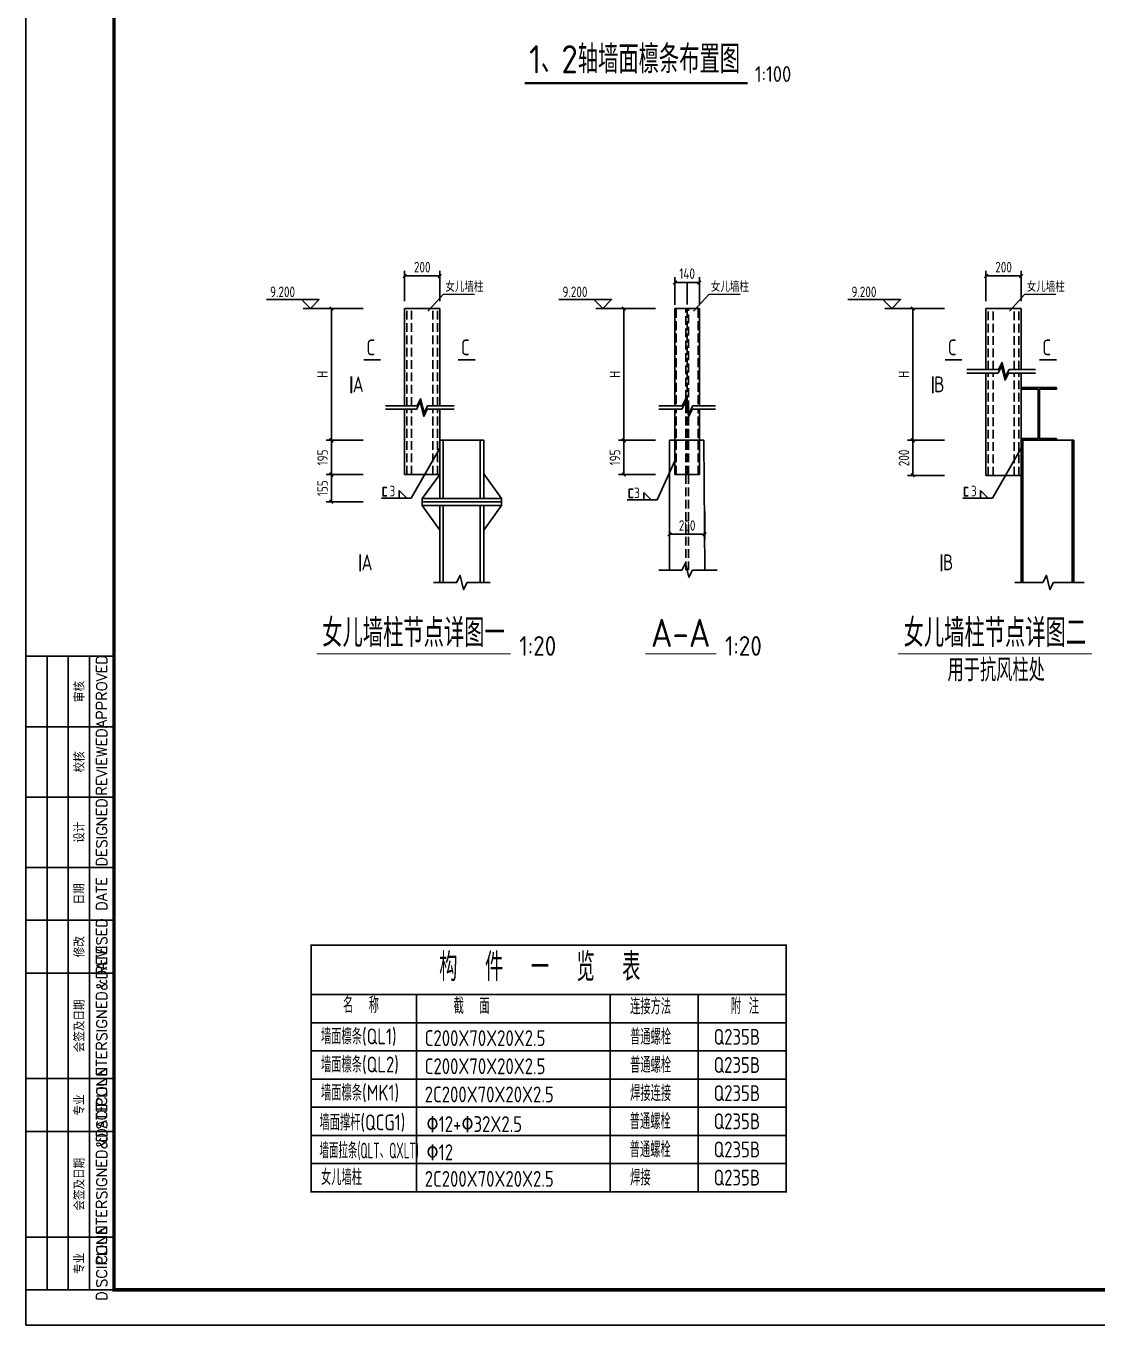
# Model space of a CAD drawing. Header units: millimetres. Extents: x 865974 to 875117, y 41124 to 44891.
# Drawn here: x 868814 to 869118.3, y 41123.6 to 41492.7 of the extents above; entities that cross this region are included whole.
import ezdxf
from ezdxf.enums import TextEntityAlignment as Align

# ---------------------------------------------------------------- set-up
doc = ezdxf.new("R2010")
doc.units = ezdxf.units.MM
doc.header["$LTSCALE"] = 1000
doc.header["$MEASUREMENT"] = 0
doc.linetypes.add('DASH', pattern=[0.35, 0.25, -0.1])
for name, color, linetype in [('10', 7, 'Continuous'), ('14', 2, 'Continuous'), ('1530', 253, 'Continuous'), ('1534', 7, 'Continuous'), ('D1', 112, 'Continuous'), ('D2', 6, 'Continuous'), ('DIM', 7, 'Continuous'), ('GJ', 6, 'Continuous'), ('M_Thin', 7, 'Continuous'), ('NUM', 7, 'Continuous'), ('Prof', 2, 'Continuous'), ('文字', 7, 'Continuous'), ('构件表__表格和文字', 7, 'Continuous'), ('柱子', 8, 'Continuous'), ('标注', 7, 'Continuous')]:
    doc.layers.add(name, color=color, linetype=linetype)
doc.layers.add('LZ', color=64, linetype='Continuous', lineweight=9)
doc.styles.add('ECEC_TK', font='txt_l.shx', dxfattribs={"bigfont": 'hztxt_l.shx'})
doc.styles.add('GBHZ', font='gbenor.shx', dxfattribs={"width": 0.9, "bigfont": 'gbcbig.shx'})
doc.dimstyles.new('Y20', dxfattribs={"dimscale": 0, "dimtxt": 3, "dimasz": 0.01, "dimexe": 1.5, "dimexo": 0.03, "dimgap": 1, "dimtad": 1, "dimdec": 0, "dimlfac": 20, "dimzin": 0, "dimdsep": 46, "dimtxsty": 'GBHZ', "dimblk1": 'DX', "dimblk2": 'DX', "dimsah": 1, "dimcen": 0.09, "dimdle": 1, "dimadec": 0, "dimazin": 0, "dimtfac": 1, "dimtdec": 0, "dimtix": 1, "dimtmove": 2, "dimatfit": 3, "dimldrblk": 'DX', "dimfxl": 0, "dimtolj": 1, "dimtzin": 0, "dimarcsym": 0})

# ---------------------------------------------------------------- blocks, each defined once
blk = doc.blocks.new('DX')
at = {"color": 0, "linetype": 'ByBlock', "const_width": 40}
blk.add_lwpolyline([(-54, -51), (46, 49)], dxfattribs=at)
blk = doc.blocks.new('*D458')
at = {"layer": 'Defpoints', "color": 0, "transparency": 16777216}
for p in [(868900.77, 41365.22), (868909.83, 41365.22), (868909.83, 41357.47)]:
    blk.add_point(p, dxfattribs=at)
at = {"layer": 'DIM', "color": 0, "lineweight": -2, "transparency": 16777216}
for p, q in [((868909.8, 41365.22), (868899.27, 41365.22)), ((868900.77, 41357.48), (868900.77, 41365.21)), ((868909.8, 41357.47), (868899.27, 41357.47))]:
    blk.add_line(p, q, dxfattribs=at)
at = {"layer": 'DIM', "color": 0, "lineweight": -2, "transparency": 16777216, "xscale": 0.01, "yscale": 0.01, "zscale": 0.01}
for p, rotation in [((868900.77, 41365.22), 90), ((868900.77, 41357.47), 270)]:
    blk.add_blockref('DX', p, dxfattribs=dict(at, rotation=rotation))
at = {"layer": 'DIM', "color": 0, "transparency": 16777216, "insert": (868898.27, 41361.35), "char_height": 3, "attachment_point": 5, "rotation": 90, "style": 'GBHZ'}
blk.add_mtext('\\A1;155', dxfattribs=at)
blk = doc.blocks.new('*D459')
at = {"layer": 'Defpoints', "color": 0, "transparency": 16777216}
for p in [(868900.77, 41412.46), (868909.83, 41412.46), (868909.83, 41374.97)]:
    blk.add_point(p, dxfattribs=at)
at = {"layer": 'DIM', "color": 0, "lineweight": -2, "transparency": 16777216}
for p, q in [((868909.8, 41412.46), (868899.27, 41412.46)), ((868900.77, 41374.98), (868900.77, 41412.45)), ((868909.8, 41374.97), (868899.27, 41374.97))]:
    blk.add_line(p, q, dxfattribs=at)
at = {"layer": 'DIM', "color": 0, "lineweight": -2, "transparency": 16777216, "xscale": 0.01, "yscale": 0.01, "zscale": 0.01}
for p, rotation in [((868900.77, 41412.46), 90), ((868900.77, 41374.97), 270)]:
    blk.add_blockref('DX', p, dxfattribs=dict(at, rotation=rotation))
at = {"layer": 'DIM', "color": 0, "transparency": 16777216, "insert": (868898.27, 41393.71), "char_height": 3, "attachment_point": 5, "rotation": 90, "style": 'GBHZ'}
blk.add_mtext('\\A1;H', dxfattribs=at)
blk = doc.blocks.new('*D460')
at = {"layer": 'Defpoints', "color": 0, "transparency": 16777216}
for p in [(868983.83, 41374.97), (868992.89, 41374.97), (868992.89, 41365.22)]:
    blk.add_point(p, dxfattribs=at)
at = {"layer": 'DIM', "color": 0, "lineweight": -2, "transparency": 16777216}
for p, q in [((868992.86, 41374.97), (868982.33, 41374.97)), ((868983.83, 41365.23), (868983.83, 41374.96)), ((868992.86, 41365.22), (868982.33, 41365.22))]:
    blk.add_line(p, q, dxfattribs=at)
at = {"layer": 'DIM', "color": 0, "lineweight": -2, "transparency": 16777216, "xscale": 0.01, "yscale": 0.01, "zscale": 0.01}
for p, rotation in [((868983.83, 41374.97), 90), ((868983.83, 41365.22), 270)]:
    blk.add_blockref('DX', p, dxfattribs=dict(at, rotation=rotation))
at = {"layer": 'DIM', "color": 0, "transparency": 16777216, "insert": (868981.33, 41370.1), "char_height": 3, "attachment_point": 5, "rotation": 90, "style": 'GBHZ'}
blk.add_mtext('\\A1;195', dxfattribs=at)
blk = doc.blocks.new('*D461')
at = {"layer": 'Defpoints', "color": 0, "transparency": 16777216}
for p in [(868983.83, 41412.46), (868992.89, 41412.46), (868992.89, 41374.97)]:
    blk.add_point(p, dxfattribs=at)
at = {"layer": 'DIM', "color": 0, "lineweight": -2, "transparency": 16777216}
for p, q in [((868992.86, 41412.46), (868982.33, 41412.46)), ((868983.83, 41374.98), (868983.83, 41412.45)), ((868992.86, 41374.97), (868982.33, 41374.97))]:
    blk.add_line(p, q, dxfattribs=at)
at = {"layer": 'DIM', "color": 0, "lineweight": -2, "transparency": 16777216, "xscale": 0.01, "yscale": 0.01, "zscale": 0.01}
for p, rotation in [((868983.83, 41412.46), 90), ((868983.83, 41374.97), 270)]:
    blk.add_blockref('DX', p, dxfattribs=dict(at, rotation=rotation))
at = {"layer": 'DIM', "color": 0, "transparency": 16777216, "insert": (868981.33, 41393.71), "char_height": 3, "attachment_point": 5, "rotation": 90, "style": 'GBHZ'}
blk.add_mtext('\\A1;H', dxfattribs=at)
blk = doc.blocks.new('*D462')
at = {"layer": 'Defpoints', "color": 0, "transparency": 16777216}
for p in [(868996.83, 41354.82), (869006.83, 41354.82), (868996.83, 41348.27)]:
    blk.add_point(p, dxfattribs=at)
at = {"layer": 'DIM', "color": 0, "lineweight": -2, "transparency": 16777216}
for p, q in [((868996.83, 41354.79), (868996.83, 41346.77)), ((869006.83, 41354.79), (869006.83, 41346.77)), ((869006.82, 41348.27), (868996.84, 41348.27))]:
    blk.add_line(p, q, dxfattribs=at)
at = {"layer": 'DIM', "color": 0, "lineweight": -2, "transparency": 16777216, "xscale": 0.01, "yscale": 0.01, "zscale": 0.01, "rotation": 180}
blk.add_blockref('DX', (868996.83, 41348.27), dxfattribs=at)
at = {"layer": 'DIM', "color": 0, "lineweight": -2, "transparency": 16777216, "xscale": 0.01, "yscale": 0.01, "zscale": 0.01}
blk.add_blockref('DX', (869006.83, 41348.27), dxfattribs=at)
at = {"layer": 'DIM', "color": 0, "transparency": 16777216, "insert": (869001.83, 41350.77), "char_height": 3, "attachment_point": 5, "style": 'GBHZ'}
blk.add_mtext('\\A1;200', dxfattribs=at)
blk = doc.blocks.new('*D463')
at = {"layer": 'Defpoints', "color": 0, "transparency": 16777216}
for p in [(869005.33, 41419.82), (868998.33, 41413.46), (869005.33, 41413.46)]:
    blk.add_point(p, dxfattribs=at)
at = {"layer": 'DIM', "color": 0, "lineweight": -2, "transparency": 16777216}
for p, q in [((868998.33, 41413.49), (868998.33, 41421.32)), ((868998.34, 41419.82), (869005.32, 41419.82)), ((869005.33, 41413.49), (869005.33, 41421.32))]:
    blk.add_line(p, q, dxfattribs=at)
at = {"layer": 'DIM', "color": 0, "lineweight": -2, "transparency": 16777216, "xscale": 0.01, "yscale": 0.01, "zscale": 0.01, "rotation": 180}
blk.add_blockref('DX', (868998.33, 41419.82), dxfattribs=at)
at = {"layer": 'DIM', "color": 0, "lineweight": -2, "transparency": 16777216, "xscale": 0.01, "yscale": 0.01, "zscale": 0.01}
blk.add_blockref('DX', (869005.33, 41419.82), dxfattribs=at)
at = {"layer": 'DIM', "color": 0, "transparency": 16777216, "insert": (869001.83, 41422.32), "char_height": 3, "attachment_point": 5, "style": 'GBHZ'}
blk.add_mtext('\\A1;140', dxfattribs=at)
blk = doc.blocks.new('*D464')
at = {"layer": 'Defpoints', "color": 0, "transparency": 16777216}
for p in [(868909.83, 41374.97), (868900.77, 41365.22), (868909.83, 41365.22)]:
    blk.add_point(p, dxfattribs=at)
at = {"layer": 'DIM', "color": 0, "lineweight": -2, "transparency": 16777216}
for p, q in [((868909.8, 41374.97), (868899.27, 41374.97)), ((868900.77, 41374.96), (868900.77, 41365.23)), ((868909.8, 41365.22), (868899.27, 41365.22))]:
    blk.add_line(p, q, dxfattribs=at)
at = {"layer": 'DIM', "color": 0, "lineweight": -2, "transparency": 16777216, "xscale": 0.01, "yscale": 0.01, "zscale": 0.01}
for p, rotation in [((868900.77, 41374.97), 90), ((868900.77, 41365.22), 270)]:
    blk.add_blockref('DX', p, dxfattribs=dict(at, rotation=rotation))
at = {"layer": 'DIM', "color": 0, "transparency": 16777216, "insert": (868898.27, 41370.1), "char_height": 3, "attachment_point": 5, "rotation": 90, "style": 'GBHZ'}
blk.add_mtext('\\A1;195', dxfattribs=at)
blk = doc.blocks.new('*D465')
at = {"layer": 'Defpoints', "color": 0, "transparency": 16777216}
for p in [(868931.58, 41421.66), (868921.58, 41414.52), (868931.58, 41414.52)]:
    blk.add_point(p, dxfattribs=at)
at = {"layer": 'DIM', "color": 0, "lineweight": -2, "transparency": 16777216}
for p, q in [((868921.58, 41414.55), (868921.58, 41423.16)), ((868931.58, 41414.55), (868931.58, 41423.16)), ((868921.59, 41421.66), (868931.57, 41421.66))]:
    blk.add_line(p, q, dxfattribs=at)
at = {"layer": 'DIM', "color": 0, "lineweight": -2, "transparency": 16777216, "xscale": 0.01, "yscale": 0.01, "zscale": 0.01, "rotation": 180}
blk.add_blockref('DX', (868921.58, 41421.66), dxfattribs=at)
at = {"layer": 'DIM', "color": 0, "lineweight": -2, "transparency": 16777216, "xscale": 0.01, "yscale": 0.01, "zscale": 0.01}
blk.add_blockref('DX', (868931.58, 41421.66), dxfattribs=at)
at = {"layer": 'DIM', "color": 0, "transparency": 16777216, "insert": (868926.58, 41424.16), "char_height": 3, "attachment_point": 5, "style": 'GBHZ'}
blk.add_mtext('\\A1;200', dxfattribs=at)
blk = doc.blocks.new('*D689')
at = {"layer": 'Defpoints', "color": 0, "transparency": 16777216}
for p in [(869065.92, 41412.46), (869074.97, 41412.46), (869074.97, 41374.97)]:
    blk.add_point(p, dxfattribs=at)
at = {"layer": 'DIM', "color": 0, "lineweight": -2, "transparency": 16777216}
for p, q in [((869074.94, 41412.46), (869064.42, 41412.46)), ((869065.92, 41374.98), (869065.92, 41412.45)), ((869074.94, 41374.97), (869064.42, 41374.97))]:
    blk.add_line(p, q, dxfattribs=at)
at = {"layer": 'DIM', "color": 0, "lineweight": -2, "transparency": 16777216, "xscale": 0.01, "yscale": 0.01, "zscale": 0.01}
for p, rotation in [((869065.92, 41412.46), 90), ((869065.92, 41374.97), 270)]:
    blk.add_blockref('DX', p, dxfattribs=dict(at, rotation=rotation))
at = {"layer": 'DIM', "color": 0, "transparency": 16777216, "insert": (869063.42, 41393.71), "char_height": 3, "attachment_point": 5, "rotation": 90, "style": 'GBHZ'}
blk.add_mtext('\\A1;H', dxfattribs=at)
blk = doc.blocks.new('*D687')
at = {"layer": 'Defpoints', "color": 0, "transparency": 16777216}
for p in [(869074.97, 41374.97), (869065.92, 41364.97), (869074.97, 41364.97)]:
    blk.add_point(p, dxfattribs=at)
at = {"layer": 'DIM', "color": 0, "lineweight": -2, "transparency": 16777216}
for p, q in [((869074.94, 41374.97), (869064.42, 41374.97)), ((869065.92, 41374.96), (869065.92, 41364.98)), ((869074.94, 41364.97), (869064.42, 41364.97))]:
    blk.add_line(p, q, dxfattribs=at)
at = {"layer": 'DIM', "color": 0, "lineweight": -2, "transparency": 16777216, "xscale": 0.01, "yscale": 0.01, "zscale": 0.01}
for p, rotation in [((869065.92, 41374.97), 90), ((869065.92, 41364.97), 270)]:
    blk.add_blockref('DX', p, dxfattribs=dict(at, rotation=rotation))
at = {"layer": 'DIM', "color": 0, "transparency": 16777216, "insert": (869063.42, 41369.97), "char_height": 3, "attachment_point": 5, "rotation": 90, "style": 'GBHZ'}
blk.add_mtext('\\A1;200', dxfattribs=at)
blk = doc.blocks.new('*D688')
at = {"layer": 'Defpoints', "color": 0, "transparency": 16777216}
for p in [(869096.72, 41421.66), (869086.72, 41414.52), (869096.72, 41414.52)]:
    blk.add_point(p, dxfattribs=at)
at = {"layer": 'DIM', "color": 0, "lineweight": -2, "transparency": 16777216}
for p, q in [((869086.72, 41414.55), (869086.72, 41423.16)), ((869096.72, 41414.55), (869096.72, 41423.16)), ((869086.73, 41421.66), (869096.71, 41421.66))]:
    blk.add_line(p, q, dxfattribs=at)
at = {"layer": 'DIM', "color": 0, "lineweight": -2, "transparency": 16777216, "xscale": 0.01, "yscale": 0.01, "zscale": 0.01, "rotation": 180}
blk.add_blockref('DX', (869086.72, 41421.66), dxfattribs=at)
at = {"layer": 'DIM', "color": 0, "lineweight": -2, "transparency": 16777216, "xscale": 0.01, "yscale": 0.01, "zscale": 0.01}
blk.add_blockref('DX', (869096.72, 41421.66), dxfattribs=at)
at = {"layer": 'DIM', "color": 0, "transparency": 16777216, "insert": (869091.72, 41424.16), "char_height": 3, "attachment_point": 5, "style": 'GBHZ'}
blk.add_mtext('\\A1;200', dxfattribs=at)

msp = doc.modelspace()

# ---------------------------------------------------------------- linework, layer by layer
for p, q in [((868814.031, 41123.604), (868814.031, 41717.604)), ((868814.031, 41717.604), (868814.031, 41123.604)), ((868820.031, 41133.604), (868820.031, 41313.604)), ((868826.031, 41133.604), (868826.031, 41313.604)), ((868832.031, 41133.604), (868832.031, 41313.604)), ((868814.031, 41293.604), (868839.031, 41293.604)), ((868814.031, 41273.604), (868839.031, 41273.604)), ((868814.031, 41253.604), (868839.031, 41253.604)), ((868814.031, 41238.604), (868839.031, 41238.604)), ((868814.031, 41223.604), (868839.031, 41223.604)), ((868814.031, 41193.604), (868839.031, 41193.604)), ((868814.031, 41178.604), (868839.031, 41178.604)), ((868814.031, 41148.604), (868839.031, 41148.604)), ((869655.031, 41123.604), (868814.031, 41123.604))]:
    msp.add_line(p, q)
at = {"color": 0, "const_width": 1}
msp.add_lwpolyline([(869645.031, 41133.604), (868839.031, 41133.604), (868839.031, 41707.604), (869645.031, 41707.604)], close=True, dxfattribs=at)
at = {"const_width": 0.667}
msp.add_lwpolyline([(868955.702, 41476.47), (869019.009, 41476.47)], dxfattribs=at)
msp.add_lwpolyline([(868814.031, 41313.604), (868814.031, 41133.604), (868839.031, 41133.604), (868839.031, 41313.604)], close=True)
at = {"layer": '14'}
for points in [[(868926.576, 41358.473), (868931.577, 41365.223)], [(868949.076, 41358.473), (868944.076, 41365.473)], [(868926.576, 41356.473), (868931.577, 41349.473)], [(868949.076, 41356.473), (868944.076, 41349.473)]]:
    msp.add_lwpolyline(points, dxfattribs=at)
msp.add_lwpolyline([(868926.576, 41356.473), (868926.576, 41358.473), (868949.076, 41358.473), (868949.076, 41356.473), (868926.576, 41356.473)], close=True, dxfattribs=at)
at = {"layer": '1530'}
for p, q in [((868899.272, 41412.455), (868892.801, 41412.455)), ((868982.329, 41412.455), (868975.858, 41412.455)), ((869064.418, 41412.455), (869057.946, 41412.455))]:
    msp.add_line(p, q, dxfattribs=at)
at = {"layer": '1534'}
for points in [[(868892.301, 41414.955), (868894.801, 41412.455), (868897.301, 41414.955), (868882.367, 41414.955)], [(868975.358, 41414.955), (868977.858, 41412.455), (868980.358, 41414.955), (868965.424, 41414.955)], [(869057.446, 41414.955), (869059.946, 41412.455), (869062.446, 41414.955), (869047.512, 41414.955)]]:
    msp.add_lwpolyline(points, dxfattribs=at)
at = {"layer": 'D1'}
for p, q in [((868931.576, 41372.748), (868923.43, 41358.57)), ((869096.721, 41372.748), (869088.575, 41358.57)), ((868998.326, 41369.151), (868993.328, 41358.048)), ((868920.062, 41360.678), (868922.17, 41358.57)), ((868920.062, 41358.57), (868920.062, 41360.678)), ((869085.207, 41360.678), (869087.316, 41358.57)), ((869085.207, 41358.57), (869085.207, 41360.678)), ((868923.43, 41358.57), (868914.995, 41358.57)), ((868993.328, 41358.048), (868984.826, 41358.048)), ((868989.527, 41360.156), (868991.635, 41358.048)), ((868989.527, 41358.048), (868989.527, 41360.156)), ((869088.575, 41358.57), (869080.14, 41358.57))]:
    msp.add_line(p, q, dxfattribs=at)
at = {"layer": 'D2', "const_width": 0.489}
for points in [[(868914.798, 41397.859), (868909.906, 41397.859)], [(868941.643, 41397.859), (868936.75, 41397.859)], [(869079.944, 41397.859), (869075.051, 41397.859)], [(869106.789, 41397.859), (869101.896, 41397.859)], [(868906.448, 41388.299), (868906.448, 41393.191)], [(869071.594, 41388.299), (869071.594, 41393.191)], [(868908.948, 41337.729), (868908.948, 41342.622)], [(869074.094, 41337.729), (869074.094, 41342.622)]]:
    msp.add_lwpolyline(points, dxfattribs=at)
at = {"layer": 'DIM'}
msp.add_line((868949.076, 41357.473), (868926.576, 41357.473), dxfattribs=at)
at = {"layer": 'GJ'}
for p, q in [((868921.576, 41384.778), (868921.576, 41412.455)), ((868931.576, 41412.455), (868921.576, 41412.455)), ((868931.576, 41384.778), (868931.576, 41412.455)), ((868998.326, 41384.778), (868998.326, 41412.455)), ((869005.326, 41412.455), (868998.326, 41412.455)), ((869005.326, 41384.778), (869005.326, 41412.455)), ((869086.721, 41395.084), (869086.721, 41412.455)), ((869096.721, 41412.455), (869086.721, 41412.455)), ((869096.721, 41395.084), (869096.721, 41412.455)), ((869086.721, 41364.973), (869086.721, 41394.084)), ((869096.721, 41364.973), (869096.721, 41394.084)), ((868921.576, 41365.223), (868921.576, 41383.778)), ((868931.576, 41365.223), (868931.576, 41383.778)), ((868998.326, 41365.223), (868998.326, 41383.778)), ((869005.326, 41365.223), (869005.326, 41383.778)), ((868931.576, 41365.223), (868921.576, 41365.223)), ((869005.326, 41365.223), (868998.326, 41365.223)), ((869096.721, 41364.973), (869086.721, 41364.973))]:
    msp.add_line(p, q, dxfattribs=at)
at = {"layer": 'LZ'}
for p, q in [((868928.214, 41411.683), (868932.632, 41416.492)), ((868932.632, 41416.492), (868941.454, 41416.492)), ((869003.634, 41411.683), (869008.052, 41416.492)), ((869008.052, 41416.492), (869016.874, 41416.492)), ((869093.36, 41411.683), (869097.777, 41416.492)), ((869097.777, 41416.492), (869106.599, 41416.492))]:
    msp.add_line(p, q, dxfattribs=at)
at = {"layer": 'M_Thin'}
for points in [[(869081.292, 41395.084), (869090.274, 41395.084), (869091.274, 41397.084), (869092.274, 41393.084), (869093.274, 41395.084), (869100.784, 41395.084)], [(869081.292, 41394.084), (869090.149, 41394.084), (869091.149, 41396.084), (869092.149, 41392.084), (869093.149, 41394.084), (869100.784, 41394.084)], [(868916.147, 41384.778), (868925.129, 41384.778), (868926.129, 41386.778), (868927.129, 41382.778), (868928.129, 41384.778), (868935.638, 41384.778)], [(868993.763, 41384.778), (869000.451, 41384.778), (869001.451, 41386.778), (869002.451, 41382.778), (869003.451, 41384.778), (869009.888, 41384.778)], [(868916.147, 41383.778), (868925.004, 41383.778), (868926.004, 41385.778), (868927.004, 41381.778), (868928.004, 41383.778), (868935.638, 41383.778)], [(868993.763, 41383.778), (869000.326, 41383.778), (869001.326, 41385.778), (869002.326, 41381.778), (869003.326, 41383.778), (869009.888, 41383.778)], [(868993.763, 41338.062), (869000.326, 41338.062), (869001.326, 41340.062), (869002.326, 41336.062), (869003.326, 41338.062), (869010.388, 41338.062)], [(868929.763, 41334.562), (868936.326, 41334.562), (868937.326, 41336.562), (868938.326, 41332.562), (868939.326, 41334.562), (868945.888, 41334.562)], [(869094.909, 41334.562), (869102.869, 41334.562), (869103.869, 41336.562), (869104.869, 41332.562), (869105.869, 41334.562), (869114.567, 41334.562)]]:
    msp.add_lwpolyline(points, dxfattribs=at)
at = {"layer": 'Prof'}
msp.add_lwpolyline([(869096.721, 41374.973), (869106.721, 41374.973), (869106.721, 41375.473), (869101.921, 41375.473), (869101.921, 41389.473), (869106.721, 41389.473), (869106.721, 41389.973), (869096.721, 41389.973), (869096.721, 41389.473), (869101.521, 41389.473), (869101.521, 41375.473), (869096.721, 41375.473)], close=True, dxfattribs=at)
at = {"layer": '文字', "color": 6, "const_width": 0.32}
for points in [[(868896.572, 41314.309), (868951.724, 41314.309)], [(868989.937, 41314.309), (869010.129, 41314.309)], [(869061.717, 41314.309), (869116.869, 41314.309)]]:
    msp.add_lwpolyline(points, dxfattribs=at)
at = {"layer": '构件表__表格和文字'}
for p, q in [((868894.999, 41217.488), (869029.999, 41217.488)), ((868924.999, 41217.488), (868924.999, 41161.488)), ((868979.999, 41217.488), (868979.999, 41161.488)), ((869004.999, 41217.488), (869004.999, 41161.488)), ((868894.999, 41209.488), (869029.999, 41209.488)), ((868894.999, 41209.488), (869029.999, 41209.488)), ((868894.999, 41201.488), (869029.999, 41201.488)), ((868894.999, 41201.488), (869029.999, 41201.488)), ((868894.999, 41193.488), (869029.999, 41193.488)), ((868894.999, 41185.488), (869029.999, 41185.488)), ((868894.999, 41177.488), (869029.999, 41177.488)), ((868894.999, 41169.488), (869029.999, 41169.488)), ((868894.999, 41161.488), (869029.999, 41161.488)), ((868894.999, 41161.488), (869029.999, 41161.488)), ((868894.999, 41161.488), (869029.999, 41161.488)), ((868894.999, 41161.488), (869029.999, 41161.488)), ((868894.999, 41161.488), (869029.999, 41161.488)), ((868894.999, 41161.488), (869029.999, 41161.488)), ((868894.999, 41161.488), (869029.999, 41161.488)), ((868894.999, 41161.488), (869029.999, 41161.488)), ((868894.999, 41161.488), (869029.999, 41161.488))]:
    msp.add_line(p, q, dxfattribs=at)
at = {"layer": '构件表__表格和文字', "const_width": 0.48}
msp.add_lwpolyline([(869029.999, 41231.488), (869029.999, 41161.488), (868894.999, 41161.488), (868894.999, 41231.488), (869029.999, 41231.488)], dxfattribs=at)
at = {"layer": '柱子', "color": 251, "linetype": 'DASH', "ltscale": 0.01}
for p, q in [((868922.243, 41384.778), (868922.243, 41412.455)), ((868923.576, 41384.778), (868923.576, 41412.455)), ((868929.576, 41384.778), (868929.576, 41412.455)), ((868930.909, 41384.778), (868930.909, 41412.455)), ((868998.706, 41385.278), (868998.706, 41412.455)), ((869001.445, 41386.767), (869001.445, 41412.455)), ((869001.826, 41385.278), (869001.826, 41412.455)), ((869002.206, 41383.755), (869002.206, 41412.455)), ((869004.945, 41385.278), (869004.945, 41412.455)), ((869087.388, 41395.084), (869087.388, 41412.455)), ((869088.721, 41395.084), (869088.721, 41412.455)), ((869094.721, 41395.084), (869094.721, 41412.455)), ((869096.055, 41395.084), (869096.055, 41412.455)), ((869087.388, 41364.973), (869087.388, 41394.084)), ((869088.721, 41364.973), (869088.721, 41394.084)), ((869094.721, 41364.973), (869094.721, 41394.084)), ((869096.055, 41364.973), (869096.055, 41394.084)), ((868922.243, 41365.223), (868922.243, 41383.778)), ((868923.576, 41365.223), (868923.576, 41383.778)), ((868929.576, 41365.223), (868929.576, 41383.778)), ((868930.909, 41365.223), (868930.909, 41383.778)), ((868998.706, 41365.223), (868998.706, 41383.778)), ((869001.445, 41365.223), (869001.445, 41385.3)), ((869001.826, 41365.223), (869001.826, 41383.778)), ((869004.945, 41365.223), (869004.945, 41383.778)), ((869002.206, 41365.223), (869002.206, 41382.255)), ((869001.426, 41338.062), (869001.426, 41365.223)), ((869002.226, 41338.062), (869002.226, 41365.223))]:
    msp.add_line(p, q, dxfattribs=at)
at = {"layer": '柱子', "color": 251, "ltscale": 0.01}
for p, q in [((868931.576, 41358.473), (868931.576, 41374.973)), ((868944.076, 41374.973), (868931.576, 41374.973)), ((868932.576, 41358.473), (868932.576, 41374.973)), ((868943.076, 41358.473), (868943.076, 41374.973)), ((868944.076, 41358.473), (868944.076, 41374.973)), ((868996.826, 41362.473), (868996.826, 41374.973)), ((869006.576, 41374.973), (868996.826, 41374.973)), ((869006.826, 41338.062), (869006.576, 41374.973)), ((869096.721, 41334.562), (869096.721, 41374.973)), ((869111.721, 41374.973), (869096.721, 41374.973)), ((869097.221, 41334.562), (869097.221, 41374.973)), ((869111.221, 41334.562), (869111.221, 41374.973)), ((869111.721, 41334.562), (869111.721, 41374.973)), ((868996.826, 41338.062), (868996.826, 41362.473)), ((868931.576, 41334.562), (868931.576, 41356.473)), ((868932.576, 41334.562), (868932.576, 41356.473)), ((868943.076, 41334.562), (868943.076, 41356.473)), ((868944.076, 41334.562), (868944.076, 41356.473))]:
    msp.add_line(p, q, dxfattribs=at)
at = {"layer": '标注'}
msp.add_line((869001.826, 41419.82), (869001.826, 41413.552), dxfattribs=at)
for points in [[(868916.532, 41359.191), (868915.446, 41359.191), (868915.446, 41361.605), (868916.532, 41361.605)], [(868986.499, 41358.68), (868985.413, 41358.68), (868985.413, 41361.094), (868986.499, 41361.094)], [(869081.677, 41359.191), (869080.592, 41359.191), (869080.592, 41361.605), (869081.677, 41361.605)]]:
    msp.add_lwpolyline(points, dxfattribs=at)

# ---------------------------------------------------------------- texts
at = {"ltscale": 2, "style": 'GBHZ'}
msp.add_text('1:100', height=4.5, rotation=0.20444, dxfattribs=at).set_placement((869021.085, 41476.775))
at = {"style": 'ECEC_TK'}
for s, p in [('APPROVED', (868835.531, 41303.604)), ('审核', (868829.031, 41303.604)), ('REVIEWED', (868835.531, 41283.604)), ('校核', (868829.031, 41283.604)), ('DESIGNED', (868835.531, 41263.604)), ('设计', (868829.031, 41263.604)), ('DATE', (868835.531, 41246.104)), ('日期', (868829.031, 41246.104)), ('REVISED', (868835.531, 41231.104)), ('修改', (868829.031, 41231.104)), ('COUNTERSIGNED&DATE', (868835.531, 41208.604)), ('会签及日期', (868829.031, 41208.604)), ('DISCIPLINE', (868835.531, 41186.104)), ('专业', (868829.031, 41186.104)), ('COUNTERSIGNED&DATE', (868835.531, 41163.604)), ('会签及日期', (868829.031, 41163.604)), ('DISCIPLINE', (868835.531, 41141.104)), ('专业', (868829.031, 41141.104))]:
    msp.add_text(s, height=3, rotation=90, dxfattribs=at).set_placement(p, align=Align.MIDDLE)
at = {"layer": '10', "style": 'GBHZ', "width": 0.9}
for s, height, p in [('女儿墙柱', 3, (868933.164, 41417.134)), ('女儿墙柱', 3, (869008.584, 41417.134)), ('女儿墙柱', 3, (869098.309, 41417.134)), ('C', 4.5, (868910.746, 41399.124)), ('C', 4.5, (868937.591, 41399.124)), ('C', 4.5, (869075.892, 41399.124)), ('C', 4.5, (869102.736, 41399.124)), ('A', 4.5, (868906.852, 41388.623)), ('B', 4.5, (869071.997, 41388.623)), ('3', 3, (868917.307, 41359.061)), ('3', 3, (868986.772, 41358.539)), ('3', 3, (869082.453, 41359.061)), ('A', 4.5, (868909.352, 41338.054)), ('B', 4.5, (869074.497, 41338.054))]:
    msp.add_text(s, height=height, dxfattribs=at).set_placement(p)
at = {"layer": '1534', "style": 'GBHZ', "width": 0.9}
for p in [(868883.365, 41415.655), (868966.422, 41415.655), (869048.511, 41415.655)]:
    msp.add_text('9.200', height=3, dxfattribs=at).set_placement(p)
at = {"layer": 'NUM', "style": 'GBHZ'}
msp.add_text('1、2轴墙面檩条布置图', height=8, dxfattribs=at).set_placement((868956.956, 41479.243))
at = {"layer": '文字', "color": 6, "style": 'GBHZ'}
for s, height, p in [('女儿墙柱节点详图一', 8, (868898.179, 41316.26)), ('A-A', 8, (868991.545, 41316.26)), ('女儿墙柱节点详图二', 8, (869063.325, 41316.26)), ('1:20', 5.6, (868954.173, 41313.744)), ('1:20', 5.6, (869012.578, 41313.744)), ('用于抗风柱处', 6.4, (869075.793, 41306.482))]:
    msp.add_text(s, height=height, dxfattribs=at).set_placement(p)
at = {"layer": '构件表__表格和文字', "style": 'GBHZ'}
for s, height, width, p in [('构  件  一  览  表', 8, 0.9, (868931.411, 41221.318)), ('名  称', 4.5, 0.9, (868904.078, 41212.274)), ('截  面', 4.5, 0.9, (868935.492, 41212.02)), ('连接方法', 4.5, 0.9, (868985.623, 41211.857)), ('附 注', 4.5, 0.9, (869014.236, 41211.978)), ('墙面檩条(QL1)', 4.5, 0.9, (868897.83, 41203.361)), ('C200X70X20X2.5', 4.5, 0.9, (868927.295, 41202.873)), ('普通螺栓', 4.5, 0.9, (868985.627, 41203.234)), ('Q235B', 4.5, 0.9, (869009.341, 41203.234)), ('墙面檩条(QL2)', 4.5, 0.9, (868897.83, 41195.361)), ('C200X70X20X2.5', 4.5, 0.9, (868927.295, 41194.873)), ('普通螺栓', 4.5, 0.9, (868985.627, 41195.234)), ('Q235B', 4.5, 0.9, (869009.341, 41195.234)), ('墙面檩条(MK1)', 4.5, 0.9, (868897.83, 41187.361)), ('2C200X70X20X2.5', 4.5, 0.9, (868927.295, 41186.873)), ('焊接连接', 4.5, 0.9, (868985.627, 41187.234)), ('Q235B', 4.5, 0.9, (869009.341, 41187.234)), ('墙面撑杆(QCG1)', 4.5, 0.9, (868897.381, 41178.926)), ('普通螺栓', 4.5, 0.9, (868985.513, 41179.234)), ('Q235B', 4.5, 0.9, (869009.341, 41179.234)), ('%%13012+%%13032X2.5', 4.5, 0.9, (868927.795, 41178.438)), ('墙面拉条(QLT、QXLT)', 4.5, 0.6, (868897.381, 41170.926)), ('普通螺栓', 4.5, 0.9, (868985.513, 41171.234)), ('Q235B', 4.5, 0.9, (869009.341, 41171.234)), ('%%13012', 4.5, 0.9, (868927.795, 41170.438)), ('女儿墙柱', 4.5, 0.9, (868897.83, 41163.361)), ('2C200X70X20X2.5', 4.5, 0.9, (868927.295, 41162.873)), ('焊接', 4.5, 0.9, (868985.627, 41163.234)), ('Q235B', 4.5, 0.9, (869009.341, 41163.234))]:
    msp.add_text(s, height=height, dxfattribs=dict(at, width=width)).set_placement(p)

# ---------------------------------------------------------------- dimensions: what is measured, and where the dimension line sits
at = {"layer": 'DIM'}
for base, p1, p2, picture, middle in [((868931.576, 41421.662), (868921.576, 41414.521), (868931.576, 41414.521), '*D465', (868926.576, 41424.162)), ((869005.326, 41419.82), (868998.326, 41413.461), (869005.326, 41413.461), '*D463', (869001.826, 41422.32)), ((869096.721, 41421.662), (869086.721, 41414.521), (869096.721, 41414.521), '*D688', (869091.721, 41424.162))]:
    dim = msp.add_linear_dim(base=base, p1=p1, p2=p2, dimstyle='Y20', override={"dimscale": 1}, dxfattribs=at)
    dim.commit()
    dim.dimension.update_dxf_attribs({"geometry": picture, "text_midpoint": middle})
for base, p1, p2, picture, middle in [((868900.772, 41412.455), (868909.829, 41374.973), (868909.829, 41412.455), '*D459', (868898.272, 41393.714)), ((868983.829, 41412.455), (868992.887, 41374.973), (868992.887, 41412.455), '*D461', (868981.329, 41393.714)), ((869065.918, 41412.455), (869074.975, 41374.973), (869074.975, 41412.455), '*D689', (869063.418, 41393.714))]:
    dim = msp.add_linear_dim(base=base, p1=p1, p2=p2, angle=90, text='H', dimstyle='Y20', override={"dimscale": 1}, dxfattribs=at)
    dim.commit()
    dim.dimension.update_dxf_attribs({"geometry": picture, "text_midpoint": middle})
for base, p1, p2, angle, picture, middle in [((868900.772, 41365.223), (868909.829, 41374.973), (868909.829, 41365.223), 270, '*D464', (868898.272, 41370.098)), ((868983.829, 41374.973), (868992.887, 41365.223), (868992.887, 41374.973), 90, '*D460', (868981.329, 41370.098)), ((869065.918, 41364.973), (869074.975, 41374.973), (869074.975, 41364.973), 270, '*D687', (869063.418, 41369.973)), ((868900.772, 41365.223), (868909.829, 41357.473), (868909.829, 41365.223), 90, '*D458', (868898.272, 41361.348)), ((868996.826, 41348.273), (869006.826, 41354.821), (868996.826, 41354.821), 180, '*D462', (869001.826, 41350.773))]:
    dim = msp.add_linear_dim(base=base, p1=p1, p2=p2, angle=angle, dimstyle='Y20', override={"dimscale": 1}, dxfattribs=at)
    dim.commit()
    dim.dimension.update_dxf_attribs({"geometry": picture, "text_midpoint": middle})

doc.saveas('drawing.dxf')
